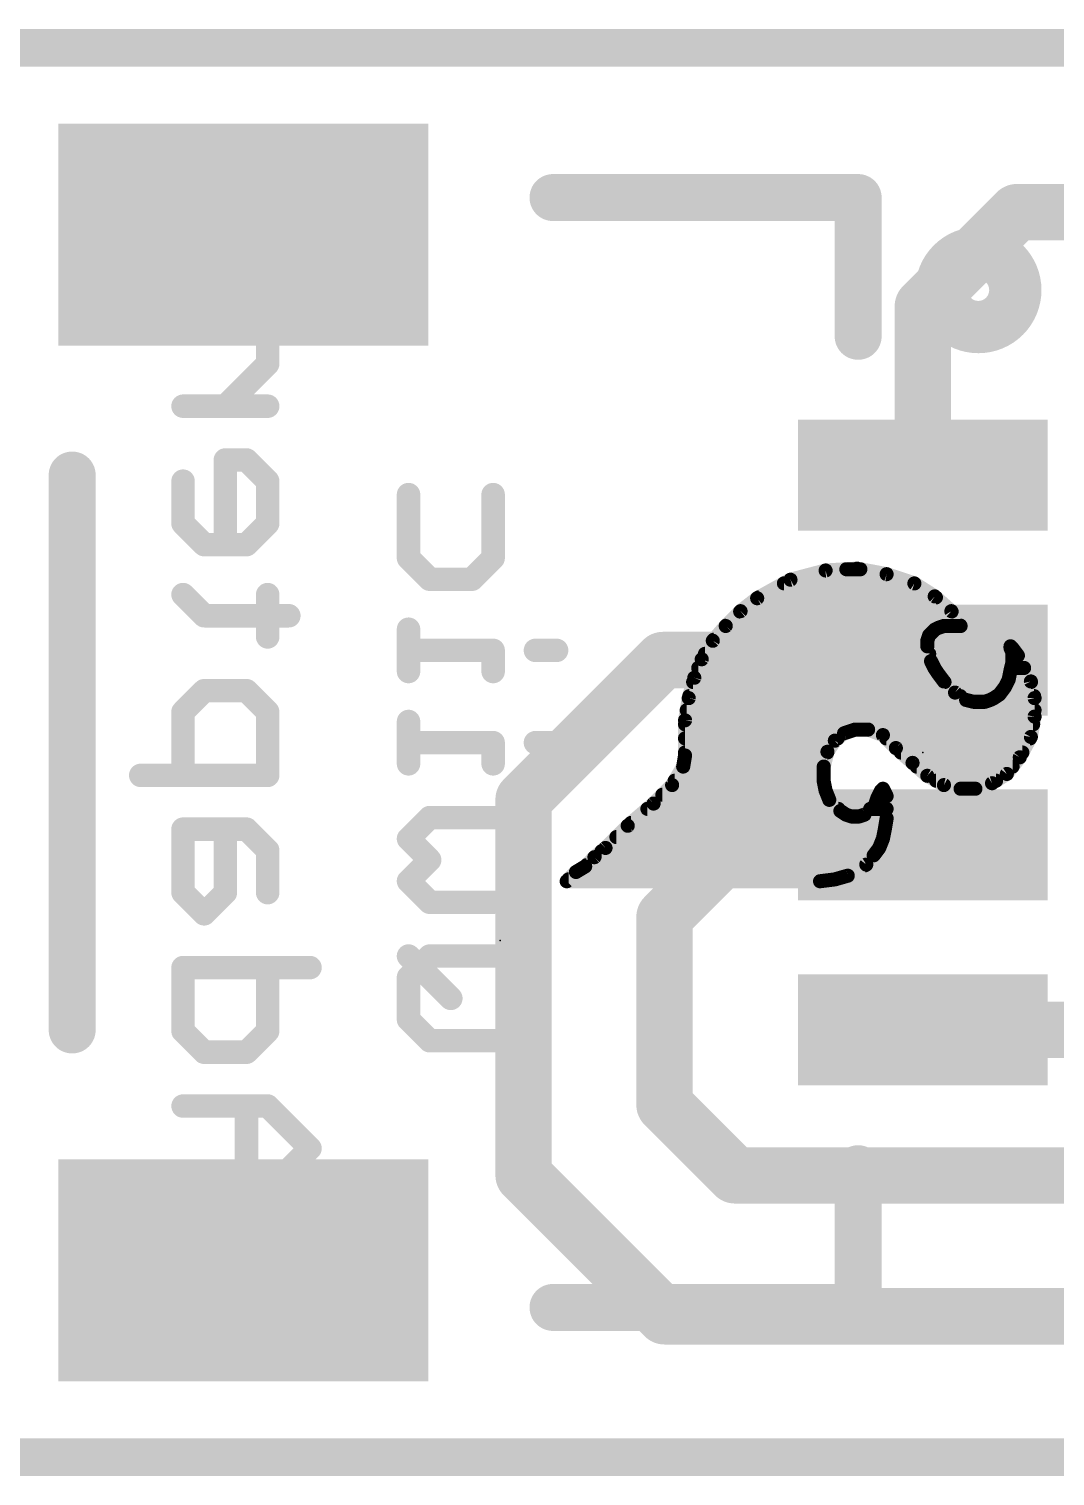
# Model space of a CAD drawing. Extents: x -37 to 70, y -12 to 15.
# Drawn here: x 0.25 to 5.79, y -0.1 to 7.72 of the extents above; entities that cross this region are included whole.
import ezdxf

# ---------------------------------------------------------------- set-up
doc = ezdxf.new("R2010")
doc.units = 0
for name, color, linetype in [('1', 12, 'CONTINUOUS'), ('20', 53, 'CONTINUOUS'), ('21', 41, 'CONTINUOUS'), ('22', 40, 'CONTINUOUS'), ('23', 53, 'CONTINUOUS'), ('24', 53, 'CONTINUOUS')]:
    doc.layers.add(name, color=color, linetype=linetype)

# ---------------------------------------------------------------- blocks, each defined once
blk = doc.blocks.new('RECT')
blk.add_solid([(-0.5, -0.5), (0.5, -0.5), (-0.5, 0.5), (0.5, 0.5)])

msp = doc.modelspace()

# ---------------------------------------------------------------- linework, layer by layer
at = {"layer": '1', "const_width": 0.3048}
for points in [[(5.08, 6.223), (5.588, 6.731)], [(5.588, 6.731), (6.35, 6.731)], [(5.08, 5.31), (5.08, 6.223)], [(3.675, 4.31), (2.921, 3.556)], [(5.08, 4.31), (3.675, 4.31)], [(2.921, 3.556), (2.921, 1.524)], [(4.072, 3.31), (3.683, 2.921)], [(5.08, 3.31), (4.072, 3.31)], [(3.683, 2.921), (3.683, 1.905)], [(5.08, 2.31), (6.882, 2.31)], [(3.683, 1.905), (4.064, 1.524)], [(2.921, 1.524), (3.683, 0.762)], [(4.064, 1.524), (9.398, 1.524)], [(3.683, 0.762), (12.7, 0.762)]]:
    msp.add_lwpolyline(points, dxfattribs=at)
at = {"layer": '1', "const_width": 0.1524}
for points in [[(5.588, 6.8072, 1), (5.588, 6.6548)], [(5.6419, 6.6771, 1), (5.5341, 6.7849)], [(5.1562, 6.223, 1), (5.0038, 6.223)], [(5.0261, 6.2769, 1), (5.1339, 6.1691)], [(5.0038, 5.31, 1), (5.1562, 5.31)], [(3.675, 4.3862, 1), (3.675, 4.2338)], [(3.7289, 4.2561, 1), (3.6211, 4.3639)], [(5.08, 4.2338, 1), (5.08, 4.3862)], [(2.9972, 3.556, 1), (2.8448, 3.556)], [(2.8671, 3.6099, 1), (2.9749, 3.5021)], [(4.072, 3.3862, 1), (4.072, 3.2338)], [(4.1259, 3.2561, 1), (4.0181, 3.3639)], [(5.08, 3.2338, 1), (5.08, 3.3862)], [(3.7592, 2.921, 1), (3.6068, 2.921)], [(3.6291, 2.9749, 1), (3.7369, 2.8671)], [(5.08, 2.3862, 1), (5.08, 2.2338)], [(3.7369, 1.9589, 1), (3.6291, 1.8511)], [(3.6068, 1.905, 1), (3.7592, 1.905)], [(2.9749, 1.5779, 1), (2.8671, 1.4701)], [(4.064, 1.6002, 1), (4.064, 1.4478)], [(4.0101, 1.4701, 1), (4.1179, 1.5779)], [(2.8448, 1.524, 1), (2.9972, 1.524)], [(3.683, 0.8382, 1), (3.683, 0.6858)], [(3.6291, 0.7081, 1), (3.7369, 0.8159)]]:
    msp.add_lwpolyline(points, format="xyb", dxfattribs=at)
at = {"layer": '20', "const_width": 0.2032}
for points in [[(0, 7.62), (22.86, 7.62)], [(22.86, 0), (0, 0)]]:
    msp.add_lwpolyline(points, dxfattribs=at)
at = {"layer": '21', "const_width": 0.254}
for points in [[(3.08, 6.81), (4.73, 6.81)], [(4.73, 6.81), (4.73, 6.06)], [(0.48, 5.31), (0.48, 2.31)], [(4.73, 1.56), (4.73, 0.81)], [(4.73, 0.81), (3.08, 0.81)]]:
    msp.add_lwpolyline(points, dxfattribs=at)
at = {"layer": '21'}
for points, const_width in [([(3.08, 6.8735, 1), (3.08, 6.7465)], 0.127), ([(4.7935, 6.81, 1), (4.6665, 6.81)], 0.127), ([(4.73, 6.7465, 1), (4.73, 6.8735)], 0.127), ([(5.38, 6.1686, 1), (5.38, 6.4514, 1), (5.38, 6.1686)], 0.4), ([(4.6665, 6.06, 1), (4.7935, 6.06)], 0.127), ([(0.5435, 5.31, 1), (0.4165, 5.31)], 0.127), ([(0.4165, 2.31, 1), (0.5435, 2.31)], 0.127), ([(4.7935, 1.56, 1), (4.6665, 1.56)], 0.127), ([(3.08, 0.8735, 1), (3.08, 0.7465)], 0.127), ([(4.6665, 0.81, 1), (4.7935, 0.81)], 0.127), ([(4.73, 0.7465, 1), (4.73, 0.8735)], 0.127)]:
    msp.add_lwpolyline(points, format="xyb", dxfattribs=dict(at, const_width=const_width))
at = {"layer": '22'}
for points, const_width in [([(1.5371, 5.911), (1.5371, 6.0254)], 0.127), ([(1.3083, 5.6822), (1.5371, 5.911)], 0.127), ([(1.0795, 5.6822), (1.5371, 5.6822)], 0.127), ([(1.4227, 5.3913), (1.3083, 5.3913)], 0.127), ([(1.3083, 5.3913), (1.3083, 4.9338)], 0.127), ([(1.5371, 5.2769), (1.4227, 5.3913)], 0.127), ([(1.0795, 5.2769), (1.0795, 5.0482)], 0.127), ([(1.5371, 5.0482), (1.5371, 5.2769)], 0.127), ([(2.2987, 4.861), (2.2987, 5.2042)], 0.127), ([(2.7563, 5.2042), (2.7563, 4.861)], 0.127), ([(1.0795, 5.0482), (1.1939, 4.9338)], 0.127), ([(1.4227, 4.9338), (1.5371, 5.0482)], 0.127), ([(1.1939, 4.9338), (1.4227, 4.9338)], 0.127), ([(2.4131, 4.7466), (2.2987, 4.861)], 0.127), ([(2.7563, 4.861), (2.6419, 4.7466)], 0.127), ([(2.6419, 4.7466), (2.4131, 4.7466)], 0.127), ([(4.184, 4.644), (4.364, 4.744)], 0.0762), ([(4.364, 4.744), (4.554, 4.794)], 0.0762), ([(4.554, 4.794), (4.724, 4.804)], 0.0762), ([(4.6662, 4.8006), (4.7421, 4.8006)], 0.0762), ([(4.724, 4.804), (4.884, 4.774)], 0.0762), ([(4.884, 4.774), (5.034, 4.724)], 0.0762), ([(1.1939, 4.5492), (1.0795, 4.6636)], 0.127), ([(1.5371, 4.4348), (1.5371, 4.6636)], 0.127), ([(4.3287, 4.7244), (5.0328, 4.7244)], 0.0762), ([(5.034, 4.724), (5.144, 4.654)], 0.0762), ([(4.094, 4.574), (4.184, 4.644)], 0.0762), ([(4.1916, 4.6482), (5.1505, 4.6482)], 0.0762), ([(5.144, 4.654), (5.234, 4.574)], 0.0762), ([(1.6515, 4.5492), (1.1939, 4.5492)], 0.127), ([(2.2987, 4.2477), (2.2987, 4.4765)], 0.127), ([(4.014, 4.494), (4.094, 4.574)], 0.0762), ([(4.092, 4.572), (5.2353, 4.572)], 0.0762), ([(5.234, 4.574), (5.284, 4.494)], 0.0762), ([(3.944, 4.414), (4.014, 4.494)], 0.0762), ([(4.0158, 4.4958), (5.2829, 4.4958)], 0.0762), ([(5.114, 4.444), (5.104, 4.414)], 0.0762), ([(5.144, 4.474), (5.114, 4.444)], 0.0762), ([(5.164, 4.484), (5.144, 4.474)], 0.0762), ([(5.194, 4.494), (5.164, 4.484)], 0.0762), ([(5.284, 4.494), (5.194, 4.494)], 0.0762), ([(2.7563, 4.3621), (2.2987, 4.3621)], 0.127), ([(2.7563, 4.2477), (2.7563, 4.3621)], 0.127), ([(3.0995, 4.3621), (2.9851, 4.3621)], 0.127), ([(3.884, 4.314), (3.944, 4.414)], 0.0762), ([(3.9016, 4.3434), (5.1142, 4.3434)], 0.0762), ([(3.9489, 4.4196), (5.1059, 4.4196)], 0.0762), ([(5.104, 4.414), (5.104, 4.384)], 0.0762), ([(5.104, 4.384), (5.124, 4.304)], 0.0762), ([(5.554, 4.374), (5.554, 4.384)], 0.0762), ([(5.554, 4.384), (5.564, 4.374)], 0.0762), ([(5.564, 4.354), (5.554, 4.374)], 0.0762), ([(5.564, 4.374), (5.594, 4.334)], 0.0762), ([(5.564, 4.294), (5.564, 4.354)], 0.0762), ([(5.564, 4.3434), (5.5869, 4.3434)], 0.0762), ([(3.844, 4.214), (3.884, 4.314)], 0.0762), ([(3.8653, 4.2672), (5.1424, 4.2672)], 0.0762), ([(5.124, 4.304), (5.144, 4.264)], 0.0762), ([(5.554, 4.254), (5.564, 4.294)], 0.0762), ([(5.5573, 4.2672), (5.6274, 4.2672)], 0.0762), ([(5.594, 4.334), (5.664, 4.194)], 0.0762), ([(3.814, 4.104), (3.844, 4.214)], 0.0762), ([(3.8377, 4.191), (5.197, 4.191)], 0.0762), ([(5.144, 4.264), (5.164, 4.234)], 0.0762), ([(5.164, 4.234), (5.194, 4.194)], 0.0762), ([(5.194, 4.194), (5.254, 4.134)], 0.0762), ([(5.524, 4.164), (5.544, 4.204)], 0.0762), ([(5.5375, 4.191), (5.6647, 4.191)], 0.0762), ([(5.544, 4.204), (5.554, 4.254)], 0.0762), ([(5.664, 4.194), (5.684, 4.104)], 0.0762), ([(1.1939, 4.144), (1.0795, 4.0296)], 0.127), ([(1.4227, 4.144), (1.1939, 4.144)], 0.127), ([(1.5371, 4.0296), (1.4227, 4.144)], 0.127), ([(3.8169, 4.1148), (5.2828, 4.1148)], 0.0762), ([(5.254, 4.134), (5.314, 4.094)], 0.0762), ([(5.464, 4.104), (5.494, 4.124)], 0.0762), ([(5.4802, 4.1148), (5.6816, 4.1148)], 0.0762), ([(5.494, 4.124), (5.524, 4.164)], 0.0762), ([(1.0795, 4.0296), (1.0795, 3.6864)], 0.127), ([(1.5371, 3.6864), (1.5371, 4.0296)], 0.127), ([(3.794, 3.984), (3.814, 4.104)], 0.0762), ([(3.8031, 4.0386), (5.684, 4.0386)], 0.0762), ([(5.314, 4.094), (5.354, 4.084)], 0.0762), ([(5.354, 4.084), (5.414, 4.084)], 0.0762), ([(5.414, 4.084), (5.444, 4.094)], 0.0762), ([(5.444, 4.094), (5.464, 4.104)], 0.0762), ([(5.684, 4.104), (5.684, 4.004)], 0.0762), ([(2.2987, 3.7488), (2.2987, 3.9776)], 0.127), ([(3.794, 3.794), (3.794, 3.984)], 0.0762), ([(3.794, 3.9624), (5.6764, 3.9624)], 0.0762), ([(5.684, 4.004), (5.664, 3.894)], 0.0762), ([(2.7563, 3.8632), (2.2987, 3.8632)], 0.127), ([(2.7563, 3.7488), (2.7563, 3.8632)], 0.127), ([(3.0995, 3.8632), (2.9851, 3.8632)], 0.127), ([(3.794, 3.8862), (4.6193, 3.8862)], 0.0762), ([(4.604, 3.874), (4.564, 3.814)], 0.0762), ([(4.654, 3.914), (4.604, 3.874)], 0.0762), ([(4.714, 3.934), (4.654, 3.914)], 0.0762), ([(4.784, 3.934), (4.714, 3.934)], 0.0762), ([(4.864, 3.904), (4.784, 3.934)], 0.0762), ([(4.934, 3.834), (4.864, 3.904)], 0.0762), ([(4.8818, 3.8862), (5.6597, 3.8862)], 0.0762), ([(5.664, 3.894), (5.604, 3.784)], 0.0762), ([(3.794, 3.81), (4.563, 3.81)], 0.0762), ([(4.564, 3.814), (4.544, 3.734)], 0.0762), ([(5.024, 3.754), (4.934, 3.834)], 0.0762), ([(4.961, 3.81), (5.6182, 3.81)], 0.0762), ([(3.724, 3.634), (3.784, 3.734)], 0.0762), ([(3.7839, 3.7338), (4.544, 3.7338)], 0.0762), ([(3.784, 3.734), (3.794, 3.794)], 0.0762), ([(4.544, 3.734), (4.544, 3.654)], 0.0762), ([(5.104, 3.684), (5.024, 3.754)], 0.0762), ([(5.0471, 3.7338), (5.565, 3.7338)], 0.0762), ([(5.604, 3.784), (5.534, 3.694)], 0.0762), ([(0.8507, 3.6864), (1.5371, 3.6864)], 0.127), ([(3.7382, 3.6576), (4.544, 3.6576)], 0.0762), ([(4.544, 3.654), (4.554, 3.604)], 0.0762), ([(5.194, 3.634), (5.104, 3.684)], 0.0762), ([(5.1515, 3.6576), (5.4758, 3.6576)], 0.0762), ([(5.454, 3.644), (5.364, 3.614)], 0.0762), ([(5.534, 3.694), (5.454, 3.644)], 0.0762), ([(3.624, 3.534), (3.724, 3.634)], 0.0762), ([(3.6714, 3.5814), (4.563, 3.5814)], 0.0762), ([(4.554, 3.604), (4.574, 3.554)], 0.0762), ([(4.824, 3.534), (4.834, 3.564)], 0.0762), ([(4.834, 3.564), (4.854, 3.604)], 0.0762), ([(4.8427, 3.5814), (4.8803, 3.5814)], 0.0762), ([(4.854, 3.604), (4.864, 3.614)], 0.0762), ([(4.864, 3.614), (4.884, 3.574)], 0.0762), ([(4.884, 3.574), (4.884, 3.454)], 0.0762), ([(5.284, 3.614), (5.194, 3.634)], 0.0762), ([(5.364, 3.614), (5.284, 3.614)], 0.0762), ([(2.2987, 3.3435), (2.4131, 3.4579)], 0.127), ([(2.4131, 3.4579), (2.7563, 3.4579)], 0.127), ([(3.484, 3.414), (3.624, 3.534)], 0.0762), ([(3.5904, 3.5052), (4.6228, 3.5052)], 0.0762), ([(4.574, 3.554), (4.634, 3.494)], 0.0762), ([(4.634, 3.494), (4.664, 3.474)], 0.0762), ([(4.764, 3.474), (4.824, 3.534)], 0.0762), ([(4.7952, 3.5052), (4.884, 3.5052)], 0.0762), ([(1.4227, 3.3956), (1.0795, 3.3956)], 0.127), ([(1.0795, 3.3956), (1.0795, 3.0524)], 0.127), ([(1.3083, 3.0524), (1.3083, 3.3956)], 0.127), ([(1.5371, 3.2812), (1.4227, 3.3956)], 0.127), ([(3.364, 3.294), (3.484, 3.414)], 0.0762), ([(3.5015, 3.429), (4.8798, 3.429)], 0.0762), ([(4.664, 3.474), (4.694, 3.464)], 0.0762), ([(4.694, 3.464), (4.734, 3.464)], 0.0762), ([(4.734, 3.464), (4.764, 3.474)], 0.0762), ([(4.884, 3.454), (4.874, 3.394)], 0.0762), ([(2.4131, 3.2291), (2.2987, 3.3435)], 0.127), ([(3.4228, 3.3528), (4.8658, 3.3528)], 0.0762), ([(4.864, 3.344), (4.844, 3.294)], 0.0762), ([(4.874, 3.394), (4.864, 3.344)], 0.0762), ([(1.5371, 3.0524), (1.5371, 3.2812)], 0.127), ([(2.2987, 3.1147), (2.4131, 3.2291)], 0.127), ([(3.304, 3.244), (3.364, 3.294)], 0.0762), ([(3.3431, 3.2766), (4.831, 3.2766)], 0.0762), ([(4.814, 3.254), (4.774, 3.204)], 0.0762), ([(4.844, 3.294), (4.814, 3.254)], 0.0762), ([(3.204, 3.164), (3.254, 3.194)], 0.0762), ([(3.254, 3.194), (3.304, 3.244)], 0.0762), ([(3.2604, 3.2004), (4.768, 3.2004)], 0.0762), ([(4.774, 3.204), (4.674, 3.144)], 0.0762), ([(2.4131, 3.0003), (2.2987, 3.1147)], 0.127), ([(3.154, 3.114), (3.204, 3.164)], 0.0762), ([(4.524, 3.114), (3.154, 3.114)], 0.0762), ([(3.1642, 3.1242), (4.6047, 3.1242)], 0.0762), ([(4.604, 3.124), (4.524, 3.114)], 0.0762), ([(4.674, 3.144), (4.604, 3.124)], 0.0762), ([(1.0795, 3.0524), (1.1939, 2.938)], 0.127), ([(1.1939, 2.938), (1.3083, 3.0524)], 0.127), ([(2.7563, 3.0003), (2.4131, 3.0003)], 0.127), ([(2.4131, 2.7095), (2.2987, 2.5951)], 0.127), ([(2.5275, 2.4807), (2.2987, 2.7095)], 0.127), ([(2.8707, 2.7095), (2.4131, 2.7095)], 0.127), ([(2.9851, 2.5951), (2.8707, 2.7095)], 0.127), ([(1.7659, 2.6472), (1.0795, 2.6472)], 0.127), ([(1.0795, 2.6472), (1.0795, 2.304)], 0.127), ([(1.5371, 2.304), (1.5371, 2.6472)], 0.127), ([(2.2987, 2.5951), (2.2987, 2.3663)], 0.127), ([(2.9851, 2.3663), (2.9851, 2.5951)], 0.127), ([(2.2987, 2.3663), (2.4131, 2.2519)], 0.127), ([(2.8707, 2.2519), (2.9851, 2.3663)], 0.127), ([(1.0795, 2.304), (1.1939, 2.1896)], 0.127), ([(1.4227, 2.1896), (1.5371, 2.304)], 0.127), ([(2.4131, 2.2519), (2.8707, 2.2519)], 0.127), ([(1.1939, 2.1896), (1.4227, 2.1896)], 0.127), ([(1.5371, 1.8987), (1.0795, 1.8987)], 0.127), ([(1.4227, 1.4412), (1.4227, 1.8987)], 0.127), ([(1.7659, 1.6699), (1.5371, 1.8987)], 0.127), ([(1.5371, 1.4412), (1.7659, 1.6699)], 0.127), ([(1.0795, 1.4412), (1.5371, 1.4412)], 0.127)]:
    msp.add_lwpolyline(points, dxfattribs=dict(at, const_width=const_width))
for points, const_width in [([(1.5688, 6.0254, 1), (1.5053, 6.0254)], 0.0635), ([(1.5595, 5.8885, 1), (1.5146, 5.9334)], 0.0635), ([(1.5053, 5.911, 1), (1.5688, 5.911)], 0.0635), ([(1.0795, 5.7139, 1), (1.0795, 5.6504)], 0.0635), ([(1.2858, 5.7046, 1), (1.3307, 5.6597)], 0.0635), ([(1.5371, 5.6504, 1), (1.5371, 5.7139)], 0.0635), ([(1.3083, 5.4231, 1), (1.3083, 5.3596)], 0.0635), ([(1.34, 5.3913, 1), (1.2765, 5.3913)], 0.0635), ([(1.4451, 5.4138, 1), (1.4002, 5.3689)], 0.0635), ([(1.4227, 5.3596, 1), (1.4227, 5.4231)], 0.0635), ([(1.1113, 5.2769, 1), (1.0478, 5.2769)], 0.0635), ([(1.5688, 5.2769, 1), (1.5053, 5.2769)], 0.0635), ([(1.5146, 5.2545, 1), (1.5595, 5.2994)], 0.0635), ([(2.3305, 5.2042, 1), (2.267, 5.2042)], 0.0635), ([(2.788, 5.2042, 1), (2.7245, 5.2042)], 0.0635), ([(1.102, 5.0706, 1), (1.057, 5.0257)], 0.0635), ([(1.5595, 5.0257, 1), (1.5146, 5.0706)], 0.0635), ([(1.0478, 5.0482, 1), (1.1113, 5.0482)], 0.0635), ([(1.5053, 5.0482, 1), (1.5688, 5.0482)], 0.0635), ([(1.1939, 4.9655, 1), (1.1939, 4.902)], 0.0635), ([(1.1714, 4.9113, 1), (1.2163, 4.9562)], 0.0635), ([(1.2765, 4.9338, 1), (1.34, 4.9338)], 0.0635), ([(1.4002, 4.9562, 1), (1.4451, 4.9113)], 0.0635), ([(1.4227, 4.902, 1), (1.4227, 4.9655)], 0.0635), ([(2.3212, 4.8835, 1), (2.2762, 4.8386)], 0.0635), ([(2.267, 4.861, 1), (2.3305, 4.861)], 0.0635), ([(2.7245, 4.861, 1), (2.788, 4.861)], 0.0635), ([(2.7787, 4.8386, 1), (2.7338, 4.8835)], 0.0635), ([(2.4131, 4.7784, 1), (2.4131, 4.7149)], 0.0635), ([(2.3906, 4.7242, 1), (2.4355, 4.7691)], 0.0635), ([(2.6194, 4.7691, 1), (2.6643, 4.7242)], 0.0635), ([(2.6419, 4.7149, 1), (2.6419, 4.7784)], 0.0635), ([(4.3592, 4.7624, 1), (4.3688, 4.7256)], 0.0381), ([(4.3733, 4.7273, 1), (4.3547, 4.7607)], 0.0381), ([(4.5529, 4.813, 1), (4.5551, 4.775)], 0.0381), ([(4.5588, 4.7756, 1), (4.5492, 4.8124)], 0.0381), ([(4.6662, 4.8197, 1), (4.6662, 4.7816)], 0.0381), ([(4.7275, 4.8227, 1), (4.7205, 4.7853)], 0.0381), ([(4.7251, 4.785, 1), (4.7229, 4.823)], 0.0381), ([(4.7421, 4.7816, 1), (4.7421, 4.8197)], 0.0381), ([(4.89, 4.7921, 1), (4.878, 4.7559)], 0.0381), ([(4.8805, 4.7553, 1), (4.8875, 4.7927)], 0.0381), ([(1.102, 4.6861, 1), (1.057, 4.6412)], 0.0635), ([(1.5688, 4.6636, 1), (1.5053, 4.6636)], 0.0635), ([(4.3287, 4.7435, 1), (4.3287, 4.7054)], 0.0381), ([(5.0442, 4.7401, 1), (5.0238, 4.7079)], 0.0381), ([(5.028, 4.7059, 1), (5.04, 4.7421)], 0.0381), ([(5.0328, 4.7054, 1), (5.0328, 4.7435)], 0.0381), ([(4.1747, 4.6607, 1), (4.1933, 4.6273)], 0.0381), ([(4.1957, 4.629, 1), (4.1723, 4.659)], 0.0381), ([(4.1916, 4.6673, 1), (4.1916, 4.6292)], 0.0381), ([(5.1567, 4.6682, 1), (5.1313, 4.6398)], 0.0381), ([(5.1338, 4.6379, 1), (5.1542, 4.6701)], 0.0381), ([(5.1505, 4.6292, 1), (5.1505, 4.6673)], 0.0381), ([(1.1939, 4.581, 1), (1.1939, 4.5175)], 0.0635), ([(1.1714, 4.5268, 1), (1.2163, 4.5717)], 0.0635), ([(1.6515, 4.5175, 1), (1.6515, 4.581)], 0.0635), ([(2.3305, 4.4765, 1), (2.267, 4.4765)], 0.0635), ([(4.092, 4.5911, 1), (4.092, 4.553)], 0.0381), ([(4.0823, 4.589, 1), (4.1057, 4.559)], 0.0381), ([(4.1075, 4.5605, 1), (4.0805, 4.5875)], 0.0381), ([(5.2502, 4.5841, 1), (5.2178, 4.5639)], 0.0381), ([(5.2213, 4.5598, 1), (5.2467, 4.5882)], 0.0381), ([(5.2353, 4.553, 1), (5.2353, 4.5911)], 0.0381), ([(1.5053, 4.4348, 1), (1.5688, 4.4348)], 0.0635), ([(4.0005, 4.5075, 1), (4.0275, 4.4805)], 0.0381), ([(4.0158, 4.5149, 1), (4.0158, 4.4768)], 0.0381), ([(4.0283, 4.4815, 1), (3.9997, 4.5065)], 0.0381), ([(5.1005, 4.4575, 1), (5.1275, 4.4305)], 0.0381), ([(5.1321, 4.438, 1), (5.0959, 4.45)], 0.0381), ([(5.1355, 4.491, 1), (5.1525, 4.457)], 0.0381), ([(5.1575, 4.4605, 1), (5.1305, 4.4875)], 0.0381), ([(5.158, 4.5021, 1), (5.17, 4.4659)], 0.0381), ([(5.1725, 4.467, 1), (5.1555, 4.501)], 0.0381), ([(5.194, 4.513, 1), (5.194, 4.4749)], 0.0381), ([(5.2, 4.4759, 1), (5.188, 4.5121)], 0.0381), ([(5.2678, 4.4839, 1), (5.3002, 4.5041)], 0.0381), ([(5.2829, 4.4768, 1), (5.2829, 4.5149)], 0.0381), ([(5.284, 4.4749, 1), (5.284, 4.513)], 0.0381), ([(2.2987, 4.3939, 1), (2.2987, 4.3304)], 0.0635), ([(2.788, 4.3621, 1), (2.7245, 4.3621)], 0.0635), ([(2.7563, 4.3304, 1), (2.7563, 4.3939)], 0.0635), ([(2.9851, 4.3939, 1), (2.9851, 4.3304)], 0.0635), ([(3.0995, 4.3304, 1), (3.0995, 4.3939)], 0.0635), ([(3.9016, 4.3624, 1), (3.9016, 4.3243)], 0.0381), ([(3.9297, 4.4265, 1), (3.9583, 4.4015)], 0.0381), ([(3.9603, 4.4042, 1), (3.9277, 4.4238)], 0.0381), ([(3.9489, 4.4386, 1), (3.9489, 4.4005)], 0.0381), ([(5.1231, 4.414, 1), (5.085, 4.414)], 0.0381), ([(5.0859, 4.42, 1), (5.1221, 4.408)], 0.0381), ([(5.1225, 4.3886, 1), (5.0855, 4.3794)], 0.0381), ([(5.085, 4.384, 1), (5.1231, 4.384)], 0.0381), ([(5.1059, 4.4005, 1), (5.1059, 4.4386)], 0.0381), ([(5.1142, 4.3243, 1), (5.1142, 4.3624)], 0.0381), ([(5.5675, 4.3975, 1), (5.5405, 4.3705)], 0.0381), ([(5.571, 4.3825, 1), (5.537, 4.3655)], 0.0381), ([(5.5731, 4.384, 1), (5.535, 4.384)], 0.0381), ([(5.535, 4.374, 1), (5.5731, 4.374)], 0.0381), ([(5.5792, 4.3854, 1), (5.5488, 4.3626)], 0.0381), ([(5.5831, 4.354, 1), (5.545, 4.354)], 0.0381), ([(5.564, 4.3624, 1), (5.564, 4.3243)], 0.0381), ([(5.547, 4.3455, 1), (5.581, 4.3625)], 0.0381), ([(5.5505, 4.3605, 1), (5.5775, 4.3875)], 0.0381), ([(5.5869, 4.3243, 1), (5.5869, 4.3624)], 0.0381), ([(3.8653, 4.2862, 1), (3.8653, 4.2481)], 0.0381), ([(3.8677, 4.3238, 1), (3.9003, 4.3042)], 0.0381), ([(3.9017, 4.3069, 1), (3.8663, 4.3211)], 0.0381), ([(5.141, 4.3125, 1), (5.107, 4.2955)], 0.0381), ([(5.1055, 4.2994, 1), (5.1425, 4.3086)], 0.0381), ([(5.1424, 4.2481, 1), (5.1424, 4.2862)], 0.0381), ([(5.5573, 4.2862, 1), (5.5573, 4.2481)], 0.0381), ([(5.545, 4.294, 1), (5.5831, 4.294)], 0.0381), ([(5.5825, 4.2894, 1), (5.5455, 4.2986)], 0.0381), ([(5.611, 4.3425, 1), (5.577, 4.3255)], 0.0381), ([(5.5788, 4.3226, 1), (5.6092, 4.3454)], 0.0381), ([(5.6274, 4.2481, 1), (5.6274, 4.2862)], 0.0381), ([(2.267, 4.2477, 1), (2.3305, 4.2477)], 0.0635), ([(2.7245, 4.2477, 1), (2.788, 4.2477)], 0.0635), ([(3.8377, 4.21, 1), (3.8377, 4.1719)], 0.0381), ([(3.8263, 4.2211, 1), (3.8617, 4.2069)], 0.0381), ([(3.8624, 4.209, 1), (3.8256, 4.219)], 0.0381), ([(5.1599, 4.2746, 1), (5.1281, 4.2534)], 0.0381), ([(5.127, 4.2555, 1), (5.161, 4.2725)], 0.0381), ([(5.1792, 4.2454, 1), (5.1488, 4.2226)], 0.0381), ([(5.1481, 4.2234, 1), (5.1799, 4.2446)], 0.0381), ([(5.2075, 4.2075, 1), (5.1805, 4.1805)], 0.0381), ([(5.197, 4.1719, 1), (5.197, 4.21)], 0.0381), ([(5.5375, 4.21, 1), (5.5375, 4.1719)], 0.0381), ([(5.5253, 4.2077, 1), (5.5627, 4.2003)], 0.0381), ([(5.561, 4.1955, 1), (5.527, 4.2125)], 0.0381), ([(5.5355, 4.2586, 1), (5.5725, 4.2494)], 0.0381), ([(5.5727, 4.2503, 1), (5.5353, 4.2577)], 0.0381), ([(5.6826, 4.1981, 1), (5.6454, 4.1899)], 0.0381), ([(5.6647, 4.1719, 1), (5.6647, 4.21)], 0.0381), ([(1.1939, 4.1757, 1), (1.1939, 4.1122)], 0.0635), ([(1.2163, 4.1215, 1), (1.1714, 4.1664)], 0.0635), ([(1.4451, 4.1664, 1), (1.4002, 4.1215)], 0.0635), ([(1.4227, 4.1122, 1), (1.4227, 4.1757)], 0.0635), ([(3.8169, 4.1338, 1), (3.8169, 4.0957)], 0.0381), ([(5.1788, 4.1826, 1), (5.2092, 4.2054)], 0.0381), ([(5.2646, 4.1499, 1), (5.2434, 4.1181)], 0.0381), ([(5.2405, 4.1205, 1), (5.2675, 4.1475)], 0.0381), ([(5.2828, 4.0957, 1), (5.2828, 4.1338)], 0.0381), ([(5.4802, 4.1338, 1), (5.4802, 4.0957)], 0.0381), ([(5.4788, 4.1354, 1), (5.5092, 4.1126)], 0.0381), ([(5.5046, 4.1081, 1), (5.4834, 4.1399)], 0.0381), ([(5.507, 4.1725, 1), (5.541, 4.1555)], 0.0381), ([(5.5392, 4.1526, 1), (5.5088, 4.1754)], 0.0381), ([(5.647, 4.1855, 1), (5.681, 4.2025)], 0.0381), ([(5.6816, 4.0957, 1), (5.6816, 4.1338)], 0.0381), ([(1.057, 4.052, 1), (1.102, 4.0071)], 0.0635), ([(1.1113, 4.0296, 1), (1.0478, 4.0296)], 0.0635), ([(1.5688, 4.0296, 1), (1.5053, 4.0296)], 0.0635), ([(1.5146, 4.0071, 1), (1.5595, 4.052)], 0.0635), ([(3.8031, 4.0577, 1), (3.8031, 4.0196)], 0.0381), ([(3.7956, 4.109, 1), (3.8324, 4.099)], 0.0381), ([(3.8328, 4.1009, 1), (3.7952, 4.1071)], 0.0381), ([(5.3186, 4.1125, 1), (5.3094, 4.0755)], 0.0381), ([(5.3034, 4.0781, 1), (5.3246, 4.1099)], 0.0381), ([(5.354, 4.1031, 1), (5.354, 4.065)], 0.0381), ([(5.3494, 4.0655, 1), (5.3586, 4.1025)], 0.0381), ([(5.408, 4.1021, 1), (5.42, 4.0659)], 0.0381), ([(5.414, 4.065, 1), (5.414, 4.1031)], 0.0381), ([(5.4355, 4.111, 1), (5.4525, 4.077)], 0.0381), ([(5.45, 4.0759, 1), (5.438, 4.1121)], 0.0381), ([(5.4534, 4.1199, 1), (5.4746, 4.0881)], 0.0381), ([(5.4725, 4.087, 1), (5.4555, 4.121)], 0.0381), ([(5.7031, 4.104, 1), (5.665, 4.104)], 0.0381), ([(5.6654, 4.0999, 1), (5.7026, 4.1081)], 0.0381), ([(5.684, 4.0196, 1), (5.684, 4.0577)], 0.0381), ([(2.3305, 3.9776, 1), (2.267, 3.9776)], 0.0635), ([(3.8131, 3.984, 1), (3.775, 3.984)], 0.0381), ([(3.7752, 3.9871, 1), (3.8128, 3.9809)], 0.0381), ([(3.794, 3.9815, 1), (3.794, 3.9434)], 0.0381), ([(5.665, 4.004, 1), (5.7031, 4.004)], 0.0381), ([(5.7027, 4.0006, 1), (5.6653, 4.0074)], 0.0381), ([(5.6764, 3.9434, 1), (5.6764, 3.9815)], 0.0381), ([(2.2987, 3.8949, 1), (2.2987, 3.8314)], 0.0635), ([(2.788, 3.8632, 1), (2.7245, 3.8632)], 0.0635), ([(2.7563, 3.8314, 1), (2.7563, 3.8949)], 0.0635), ([(2.9851, 3.8949, 1), (2.9851, 3.8314)], 0.0635), ([(3.0995, 3.8314, 1), (3.0995, 3.8949)], 0.0635), ([(3.794, 3.9053, 1), (3.794, 3.8672)], 0.0381), ([(4.6199, 3.8634, 1), (4.5881, 3.8846)], 0.0381), ([(4.6193, 3.8672, 1), (4.6193, 3.9053)], 0.0381), ([(4.648, 3.9321, 1), (4.66, 3.8959)], 0.0381), ([(4.6659, 3.8991, 1), (4.6421, 3.9289)], 0.0381), ([(4.714, 3.9531, 1), (4.714, 3.915)], 0.0381), ([(4.72, 3.9159, 1), (4.708, 3.9521)], 0.0381), ([(4.7907, 3.9518, 1), (4.7773, 3.9162)], 0.0381), ([(4.784, 3.915, 1), (4.784, 3.9531)], 0.0381), ([(4.8775, 3.9175, 1), (4.8505, 3.8905)], 0.0381), ([(4.8573, 3.8862, 1), (4.8707, 3.9218)], 0.0381), ([(4.8818, 3.9053, 1), (4.8818, 3.8672)], 0.0381), ([(5.6453, 3.8974, 1), (5.6827, 3.8906)], 0.0381), ([(5.6807, 3.8849, 1), (5.6473, 3.9031)], 0.0381), ([(5.6597, 3.8672, 1), (5.6597, 3.9053)], 0.0381), ([(3.794, 3.8291, 1), (3.794, 3.791)], 0.0381), ([(4.5481, 3.8246, 1), (4.5799, 3.8034)], 0.0381), ([(4.5825, 3.8094, 1), (4.5455, 3.8186)], 0.0381), ([(4.563, 3.791, 1), (4.563, 3.8291)], 0.0381), ([(4.5921, 3.8889, 1), (4.6159, 3.8591)], 0.0381), ([(4.9467, 3.8482, 1), (4.9213, 3.8198)], 0.0381), ([(4.9205, 3.8205, 1), (4.9475, 3.8475)], 0.0381), ([(4.961, 3.8291, 1), (4.961, 3.791)], 0.0381), ([(5.6182, 3.791, 1), (5.6182, 3.8291)], 0.0381), ([(2.267, 3.7488, 1), (2.3305, 3.7488)], 0.0635), ([(2.7245, 3.7488, 1), (2.788, 3.7488)], 0.0635), ([(3.7839, 3.7529, 1), (3.7839, 3.7147)], 0.0381), ([(3.7652, 3.7371, 1), (3.8028, 3.7309)], 0.0381), ([(3.8003, 3.7242, 1), (3.7677, 3.7438)], 0.0381), ([(3.775, 3.794, 1), (3.8131, 3.794)], 0.0381), ([(3.8128, 3.7909, 1), (3.7752, 3.7971)], 0.0381), ([(4.5255, 3.7386, 1), (4.5625, 3.7294)], 0.0381), ([(4.5631, 3.734, 1), (4.525, 3.734)], 0.0381), ([(4.544, 3.7147, 1), (4.544, 3.7529)], 0.0381), ([(5.0365, 3.7683, 1), (5.0115, 3.7397)], 0.0381), ([(5.0113, 3.7398, 1), (5.0367, 3.7682)], 0.0381), ([(5.0471, 3.7529, 1), (5.0471, 3.7147)], 0.0381), ([(5.565, 3.7147, 1), (5.565, 3.7529)], 0.0381), ([(5.5873, 3.7931, 1), (5.6207, 3.7749)], 0.0381), ([(5.619, 3.7723, 1), (5.589, 3.7957)], 0.0381), ([(0.8507, 3.7181, 1), (0.8507, 3.6546)], 0.0635), ([(1.0478, 3.6864, 1), (1.1113, 3.6864)], 0.0635), ([(1.5053, 3.6864, 1), (1.5688, 3.6864)], 0.0635), ([(1.5371, 3.6546, 1), (1.5371, 3.7181)], 0.0635), ([(3.7382, 3.6766, 1), (3.7382, 3.6385)], 0.0381), ([(4.5627, 3.6577, 1), (4.5253, 3.6503)], 0.0381), ([(4.544, 3.6385, 1), (4.544, 3.6766)], 0.0381), ([(5.1133, 3.7007, 1), (5.0947, 3.6673)], 0.0381), ([(5.0915, 3.6697, 1), (5.1165, 3.6983)], 0.0381), ([(5.1515, 3.6766, 1), (5.1515, 3.6385)], 0.0381), ([(5.4439, 3.6602, 1), (5.4641, 3.6278)], 0.0381), ([(5.46, 3.6259, 1), (5.448, 3.6621)], 0.0381), ([(5.4758, 3.6385, 1), (5.4758, 3.6766)], 0.0381), ([(5.519, 3.7057, 1), (5.549, 3.6823)], 0.0381), ([(5.5441, 3.6778, 1), (5.5239, 3.7102)], 0.0381), ([(3.6714, 3.6005, 1), (3.6714, 3.5624)], 0.0381), ([(3.7077, 3.6438, 1), (3.7403, 3.6242)], 0.0381), ([(3.7375, 3.6205, 1), (3.7105, 3.6475)], 0.0381), ([(4.525, 3.654, 1), (4.5631, 3.654)], 0.0381), ([(4.5717, 3.6111, 1), (4.5363, 3.5969)], 0.0381), ([(4.5353, 3.6003, 1), (4.5727, 3.6077)], 0.0381), ([(4.563, 3.5624, 1), (4.563, 3.6005)], 0.0381), ([(4.8521, 3.558, 1), (4.8159, 3.57)], 0.0381), ([(4.8427, 3.6005, 1), (4.8427, 3.5624)], 0.0381), ([(4.8405, 3.6175, 1), (4.8675, 3.5905)], 0.0381), ([(4.871, 3.5955, 1), (4.837, 3.6125)], 0.0381), ([(4.881, 3.6225, 1), (4.847, 3.6055)], 0.0381), ([(4.8775, 3.6005, 1), (4.8505, 3.6275)], 0.0381), ([(4.9031, 3.574, 1), (4.865, 3.574)], 0.0381), ([(4.867, 3.5655, 1), (4.901, 3.5825)], 0.0381), ([(4.8803, 3.5624, 1), (4.8803, 3.6005)], 0.0381), ([(5.1981, 3.6526, 1), (5.1899, 3.6154)], 0.0381), ([(5.1847, 3.6173, 1), (5.2033, 3.6507)], 0.0381), ([(5.284, 3.6331, 1), (5.284, 3.595)], 0.0381), ([(5.2799, 3.5954, 1), (5.2881, 3.6326)], 0.0381), ([(5.358, 3.6321, 1), (5.37, 3.5959)], 0.0381), ([(5.364, 3.595, 1), (5.364, 3.6331)], 0.0381), ([(2.4131, 3.4897, 1), (2.4131, 3.4262)], 0.0635), ([(2.4355, 3.4355, 1), (2.3906, 3.4804)], 0.0635), ([(2.7563, 3.4262, 1), (2.7563, 3.4897)], 0.0635), ([(3.5904, 3.5243, 1), (3.5904, 3.4862)], 0.0381), ([(3.6105, 3.5475, 1), (3.6375, 3.5205)], 0.0381), ([(3.6364, 3.5195, 1), (3.6116, 3.5485)], 0.0381), ([(4.5875, 3.5675, 1), (4.5605, 3.5405)], 0.0381), ([(4.5563, 3.5469, 1), (4.5917, 3.5611)], 0.0381), ([(4.6446, 3.5099, 1), (4.6234, 3.4781)], 0.0381), ([(4.6205, 3.4805, 1), (4.6475, 3.5075)], 0.0381), ([(4.6228, 3.4862, 1), (4.6228, 3.5243)], 0.0381), ([(4.7952, 3.5243, 1), (4.7952, 3.4862)], 0.0381), ([(4.8059, 3.54, 1), (4.8421, 3.528)], 0.0381), ([(4.8375, 3.5205, 1), (4.8105, 3.5475)], 0.0381), ([(4.817, 3.5725, 1), (4.851, 3.5555)], 0.0381), ([(4.884, 3.4862, 1), (4.884, 3.5243)], 0.0381), ([(1.0795, 3.4273, 1), (1.0795, 3.3638)], 0.0635), ([(1.1113, 3.3956, 1), (1.0478, 3.3956)], 0.0635), ([(1.34, 3.3956, 1), (1.2765, 3.3956)], 0.0635), ([(1.4451, 3.418, 1), (1.4002, 3.3731)], 0.0635), ([(1.4227, 3.3638, 1), (1.4227, 3.4273)], 0.0635), ([(3.4716, 3.4285, 1), (3.4964, 3.3995)], 0.0381), ([(3.4975, 3.4005, 1), (3.4705, 3.4275)], 0.0381), ([(3.5015, 3.4481, 1), (3.5015, 3.41)], 0.0381), ([(4.67, 3.4921, 1), (4.658, 3.4559)], 0.0381), ([(4.6534, 3.4581, 1), (4.6746, 3.4899)], 0.0381), ([(4.694, 3.483, 1), (4.694, 3.4449)], 0.0381), ([(4.688, 3.4459, 1), (4.7, 3.4821)], 0.0381), ([(4.728, 3.4821, 1), (4.74, 3.4459)], 0.0381), ([(4.734, 3.4449, 1), (4.734, 3.483)], 0.0381), ([(4.7505, 3.4875, 1), (4.7775, 3.4605)], 0.0381), ([(4.77, 3.4559, 1), (4.758, 3.4921)], 0.0381), ([(4.865, 3.454, 1), (4.9031, 3.454)], 0.0381), ([(4.9028, 3.4509, 1), (4.8652, 3.4571)], 0.0381), ([(4.8798, 3.41, 1), (4.8798, 3.4481)], 0.0381), ([(2.3212, 3.366, 1), (2.2762, 3.3211)], 0.0635), ([(2.2762, 3.366, 1), (2.3212, 3.3211)], 0.0635), ([(3.4228, 3.3719, 1), (3.4228, 3.3338)], 0.0381), ([(4.8453, 3.3477, 1), (4.8827, 3.3403)], 0.0381), ([(4.8817, 3.3369, 1), (4.8463, 3.3511)], 0.0381), ([(4.8552, 3.3971, 1), (4.8928, 3.3909)], 0.0381), ([(4.8927, 3.3903, 1), (4.8553, 3.3977)], 0.0381), ([(4.8658, 3.3338, 1), (4.8658, 3.3719)], 0.0381), ([(1.5688, 3.2812, 1), (1.5053, 3.2812)], 0.0635), ([(1.5146, 3.2587, 1), (1.5595, 3.3036)], 0.0635), ([(2.4355, 3.2067, 1), (2.3906, 3.2516)], 0.0635), ([(3.3431, 3.2957, 1), (3.3431, 3.2576)], 0.0381), ([(3.3505, 3.3075, 1), (3.3775, 3.2805)], 0.0381), ([(3.3762, 3.2794, 1), (3.3518, 3.3086)], 0.0381), ([(4.8289, 3.2421, 1), (4.7991, 3.2659)], 0.0381), ([(4.8263, 3.3011, 1), (4.8617, 3.2869)], 0.0381), ([(4.8592, 3.2826, 1), (4.8288, 3.3054)], 0.0381), ([(4.831, 3.2576, 1), (4.831, 3.2957)], 0.0381), ([(2.3906, 3.2067, 1), (2.4355, 3.2516)], 0.0635), ([(3.2405, 3.2075, 1), (3.2675, 3.1805)], 0.0381), ([(3.2604, 3.2195, 1), (3.2604, 3.1814)], 0.0381), ([(3.2638, 3.1777, 1), (3.2442, 3.2103)], 0.0381), ([(3.2918, 3.2586, 1), (3.3162, 3.2294)], 0.0381), ([(3.3175, 3.2305, 1), (3.2905, 3.2575)], 0.0381), ([(4.7591, 3.2159, 1), (4.7889, 3.1921)], 0.0381), ([(4.7838, 3.1877, 1), (4.7642, 3.2203)], 0.0381), ([(4.768, 3.1814, 1), (4.768, 3.2195)], 0.0381), ([(4.7988, 3.2654, 1), (4.8292, 3.2426)], 0.0381), ([(2.3212, 3.1372, 1), (2.2762, 3.0923)], 0.0635), ([(2.2762, 3.1372, 1), (2.3212, 3.0923)], 0.0635), ([(3.154, 3.1331, 1), (3.154, 3.095)], 0.0381), ([(3.1405, 3.1275, 1), (3.1675, 3.1005)], 0.0381), ([(3.1642, 3.1433, 1), (3.1642, 3.1052)], 0.0381), ([(3.1942, 3.1803, 1), (3.2138, 3.1477)], 0.0381), ([(3.2175, 3.1505, 1), (3.1905, 3.1775)], 0.0381), ([(4.5216, 3.1329, 1), (4.5264, 3.0951)], 0.0381), ([(4.524, 3.095, 1), (4.524, 3.1331)], 0.0381), ([(4.5988, 3.1423, 1), (4.6092, 3.1057)], 0.0381), ([(4.6064, 3.1051, 1), (4.6016, 3.1429)], 0.0381), ([(4.6047, 3.1052, 1), (4.6047, 3.1433)], 0.0381), ([(4.6642, 3.1603, 1), (4.6838, 3.1277)], 0.0381), ([(4.6792, 3.1257, 1), (4.6688, 3.1623)], 0.0381), ([(1.102, 3.0748, 1), (1.057, 3.0299)], 0.0635), ([(1.0478, 3.0524, 1), (1.1113, 3.0524)], 0.0635), ([(1.2765, 3.0524, 1), (1.34, 3.0524)], 0.0635), ([(1.3307, 3.0299, 1), (1.2858, 3.0748)], 0.0635), ([(1.5053, 3.0524, 1), (1.5688, 3.0524)], 0.0635), ([(2.4131, 3.0321, 1), (2.4131, 2.9686)], 0.0635), ([(2.3906, 2.9779, 1), (2.4355, 3.0228)], 0.0635), ([(2.7563, 2.9686, 1), (2.7563, 3.0321)], 0.0635), ([(1.1714, 2.9604, 1), (1.2163, 2.9155)], 0.0635), ([(1.1714, 2.9155, 1), (1.2163, 2.9604)], 0.0635), ([(2.3212, 2.732, 1), (2.2762, 2.6871)], 0.0635), ([(2.4131, 2.7413, 1), (2.4131, 2.6778)], 0.0635), ([(2.4355, 2.6871, 1), (2.3906, 2.732)], 0.0635), ([(2.8931, 2.732, 1), (2.8482, 2.6871)], 0.0635), ([(2.8707, 2.6778, 1), (2.8707, 2.7413)], 0.0635), ([(1.0795, 2.6789, 1), (1.0795, 2.6154)], 0.0635), ([(1.1113, 2.6472, 1), (1.0478, 2.6472)], 0.0635), ([(1.5688, 2.6472, 1), (1.5053, 2.6472)], 0.0635), ([(1.7659, 2.6154, 1), (1.7659, 2.6789)], 0.0635), ([(2.2762, 2.6176, 1), (2.3212, 2.5727)], 0.0635), ([(2.3305, 2.5951, 1), (2.267, 2.5951)], 0.0635), ([(3.0168, 2.5951, 1), (2.9533, 2.5951)], 0.0635), ([(2.9626, 2.5727, 1), (3.0075, 2.6176)], 0.0635), ([(2.505, 2.4583, 1), (2.5499, 2.5032)], 0.0635), ([(2.3212, 2.3888, 1), (2.2762, 2.3439)], 0.0635), ([(3.0075, 2.3439, 1), (2.9626, 2.3888)], 0.0635), ([(1.102, 2.3264, 1), (1.057, 2.2815)], 0.0635), ([(1.5595, 2.2815, 1), (1.5146, 2.3264)], 0.0635), ([(2.267, 2.3663, 1), (2.3305, 2.3663)], 0.0635), ([(2.9533, 2.3663, 1), (3.0168, 2.3663)], 0.0635), ([(1.0478, 2.304, 1), (1.1113, 2.304)], 0.0635), ([(1.5053, 2.304, 1), (1.5688, 2.304)], 0.0635), ([(2.4131, 2.2837, 1), (2.4131, 2.2202)], 0.0635), ([(2.3906, 2.2295, 1), (2.4355, 2.2744)], 0.0635), ([(2.8482, 2.2744, 1), (2.8931, 2.2295)], 0.0635), ([(2.8707, 2.2202, 1), (2.8707, 2.2837)], 0.0635), ([(1.1939, 2.2213, 1), (1.1939, 2.1578)], 0.0635), ([(1.1714, 2.1671, 1), (1.2163, 2.212)], 0.0635), ([(1.4002, 2.212, 1), (1.4451, 2.1671)], 0.0635), ([(1.4227, 2.1578, 1), (1.4227, 2.2213)], 0.0635), ([(1.0795, 1.9305, 1), (1.0795, 1.867)], 0.0635), ([(1.4544, 1.8987, 1), (1.3909, 1.8987)], 0.0635), ([(1.5595, 1.9212, 1), (1.5146, 1.8763)], 0.0635), ([(1.5371, 1.867, 1), (1.5371, 1.9305)], 0.0635), ([(1.7883, 1.6475, 1), (1.7434, 1.6924)], 0.0635), ([(1.7434, 1.6475, 1), (1.7883, 1.6924)], 0.0635), ([(1.0795, 1.4729, 1), (1.0795, 1.4094)], 0.0635), ([(1.5146, 1.4636, 1), (1.5595, 1.4187)], 0.0635), ([(1.5371, 1.4094, 1), (1.5371, 1.4729)], 0.0635), ([(1.3909, 1.4412, 1), (1.4544, 1.4412)], 0.0635)]:
    msp.add_lwpolyline(points, format="xyb", dxfattribs=dict(at, const_width=const_width))
at = {"layer": '23'}
msp.add_point((5.08, 3.81), dxfattribs=at)
at = {"layer": '24'}
msp.add_point((2.794, 2.794), dxfattribs=at)

# ---------------------------------------------------------------- block references
at = {"layer": '1', "rotation": 270}
for p, xscale, yscale in [((1.405, 6.61), 1.2, 2), ((5.08, 5.31), 0.6, 1.35), ((5.08, 4.31), 0.6, 1.35), ((5.08, 3.31), 0.6, 1.35), ((5.08, 2.31), 0.6, 1.35), ((1.405, 1.01), 1.2, 2)]:
    msp.add_blockref('RECT', p, dxfattribs=dict(at, xscale=xscale, yscale=yscale))

doc.saveas('drawing.dxf')
